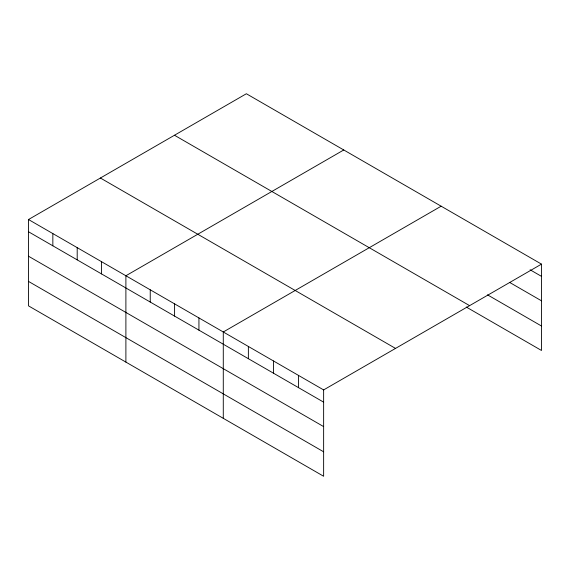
<?xml version="1.0" encoding="UTF-8"?>
<svg xmlns="http://www.w3.org/2000/svg" width="570" height="570" viewBox="0 0 570 570"><rect width="100%" height="100%" fill="white"/><g stroke="black" fill="none" stroke-linecap="round" stroke-linejoin="round"><path stroke-width="0.85" d="M28.5 219.528L323.632 389.916L323.632 476.256L28.5 305.869L28.5 219.528L246.368 93.744L541.5 264.131L541.5 350.472L466.239 307.023M343.76 149.967L125.892 275.759L125.892 362.1M441.159 206.197L223.283 331.982L223.283 418.323M323.632 389.916L541.5 264.131M530.1 269.781L541.5 276.365M509.573 282.385L541.5 300.817M487.528 294.854L541.5 326.019M174.47 135.247L469.602 305.641M100.398 178.018L395.53 348.413M28.5 231.755L323.632 402.149M28.5 256.215L323.632 426.602M28.5 281.409L323.632 451.803M298.545 375.438L298.545 387.664M273.458 360.953L273.458 373.179M248.37 346.467L248.37 358.701M198.937 317.925L198.937 330.158M174.591 303.867L174.591 316.101M150.238 289.817L150.238 302.043M101.546 261.701L101.546 273.928M77.199 247.644L77.199 259.87M52.846 233.586L52.846 245.812"/></g></svg>
